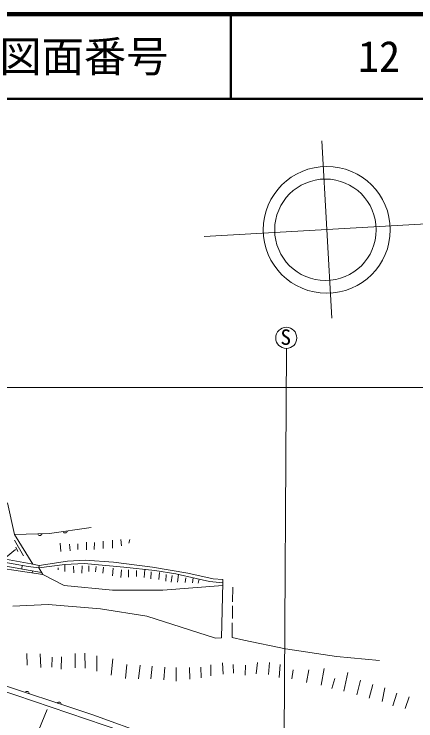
# Model space of a CAD drawing. Units: millimetres, scale not verified. Extents: x 40000 to 680000, y 20000 to 380000.
# Drawn here: x 518376 to 565854, y 296453 to 380000 of the extents above; entities that cross this region are included whole.
import ezdxf
from ezdxf.enums import TextEntityAlignment as Align

# ---------------------------------------------------------------- set-up
doc = ezdxf.new("R2010")
doc.units = ezdxf.units.MM
doc.header["$LTSCALE"] = 1000
for name, color, linetype, lineweight in [('M-BGD', 7, 'Continuous', 13), ('M-STR-HTXT', 7, 'Continuous', 13), ('M-STR-STRC', 7, 'Continuous', 13), ('M-TTL', 2, 'Continuous', 140), ('M-TTL-LINE', 7, 'Continuous', 50)]:
    doc.layers.add(name, color=color, linetype=linetype, lineweight=lineweight)
doc.layers.add('M-TTL-TXT', color=7, linetype='Continuous')
doc.styles.add('ＭＳ ゴシック', font='')
doc.styles.get('ＭＳ ゴシック').set_extended_font_data('MS Gothic')

msp = doc.modelspace()

# ---------------------------------------------------------------- linework, layer by layer
at = {"layer": 'M-BGD'}
for p, q in [((550565, 340477), (550150, 269426)), ((518419, 318466), (517603, 322245)), ((518419, 318466), (520577, 314972)), ((518422, 317813), (519495, 315952)), ((526913, 317578), (526913, 316661)), ((527890, 317558), (527850, 316720)), ((528907, 317697), (528907, 316820)), ((529983, 317817), (529983, 316860)), ((531000, 317877), (531060, 317159)), ((532037, 317877), (531937, 317458)), ((518529, 316714), (517421, 315819)), ((518573, 316998), (518795, 316493)), ((523822, 317458), (523882, 316481)), ((524919, 317358), (524979, 316561)), ((525896, 317398), (525916, 316720)), ((520037, 314690), (513387, 315868)), ((514065, 316187), (520370, 315009)), ((513253, 315013), (521777, 313743)), ((513386, 315436), (521623, 314006)), ((520370, 315009), (521340, 314836)), ((521340, 314836), (524676, 315328)), ((526657, 315062), (524357, 314956)), ((524676, 315328), (526777, 315461)), ((531336, 314624), (526657, 315062)), ((526777, 315461), (530126, 315222)), ((530126, 315222), (534712, 314610)), ((519268, 314415), (519337, 314814)), ((521313, 314530), (520037, 314690)), ((520537, 314194), (520492, 313934)), ((524357, 314956), (521313, 314530)), ((521313, 314530), (521340, 314836)), ((521777, 313743), (521313, 314530)), ((523573, 314557), (523573, 314318)), ((524357, 314956), (524384, 314105)), ((525421, 313959), (525407, 314743)), ((526418, 314770), (526365, 313932)), ((527202, 314770), (527202, 314092)), ((528053, 314717), (527986, 314052)), ((528943, 314637), (528877, 313932)), ((530073, 314517), (530007, 313600)), ((531057, 314304), (530977, 313401)), ((534991, 314225), (531336, 314624)), ((531881, 314291), (531894, 313454)), ((532835, 314241), (532841, 313503)), ((533727, 313414), (533833, 314351)), ((534712, 314610), (538886, 313919)), ((537477, 313826), (534991, 314225)), ((521777, 313743), (524276, 312467)), ((534578, 314081), (534525, 313225)), ((535553, 314005), (535470, 313172)), ((536344, 313762), (536291, 312983)), ((537035, 313632), (536947, 312864)), ((539896, 313268), (537477, 313826)), ((537816, 313748), (537685, 312853)), ((538595, 312823), (538660, 313367)), ((538886, 313919), (541917, 313228)), ((539446, 312764), (539541, 313350)), ((524276, 312467), (529982, 311915)), ((535934, 311885), (543039, 312473)), ((541465, 312909), (539896, 313268)), ((540143, 312717), (540232, 313191)), ((543047, 312776), (541465, 312909)), ((541917, 313228), (543060, 313161)), ((543047, 312776), (542887, 306259)), ((543060, 313161), (543047, 312776)), ((529982, 311915), (535934, 311885)), ((544221, 312262), (544195, 310536)), ((522405, 310192), (518218, 310013)), ((528566, 309684), (522405, 310192)), ((544187, 310036), (544165, 308536)), ((534054, 308812), (528566, 309684)), ((542169, 306239), (534054, 308812)), ((544157, 308036), (544131, 306310)), ((542887, 306259), (542169, 306239)), ((544131, 306310), (545537, 305981)), ((545537, 305981), (550442, 304965)), ((550442, 304965), (556483, 304067)), ((519893, 304398), (519920, 303029)), ((521448, 304385), (521528, 302777)), ((525599, 304416), (525579, 302721)), ((526716, 304475), (526756, 302681)), ((528151, 304156), (528151, 302322)), ((522871, 303986), (522844, 302817)), ((523987, 304040), (523947, 302551)), ((530026, 303778), (529846, 301844)), ((543006, 303319), (543085, 301983)), ((547131, 303337), (546980, 302008)), ((548575, 303346), (548433, 301928)), ((556483, 304067), (561568, 303589)), ((531680, 303100), (531521, 301465)), ((533256, 303040), (533076, 301405)), ((534671, 302920), (534532, 301425)), ((536167, 302801), (536087, 301285)), ((537542, 302781), (537522, 301146)), ((539098, 302781), (539137, 301365)), ((540453, 302801), (540473, 301544)), ((541630, 303080), (541630, 301764)), ((544262, 303100), (544282, 302103)), ((545737, 303020), (545677, 301864)), ((549816, 303133), (549718, 301582)), ((551358, 302499), (551198, 301423)), ((553205, 302499), (552939, 300997)), ((555000, 302632), (554681, 300692)), ((557831, 302167), (557353, 299947)), ((556263, 301463), (555930, 300279)), ((559293, 301250), (558894, 299522)), ((534010, 294272), (515026, 300681)), ((560782, 300745), (560330, 299136)), ((562178, 300359), (561859, 298751)), ((563613, 299721), (563121, 298246)), ((565049, 299309), (564584, 297913)), ((520714, 294017), (522263, 297786))]:
    msp.add_line(p, q, dxfattribs=at)
for points in [[(518419, 318466), (522574, 318602), (527479, 319306)], [(539690, 288452), (538998, 290985), (536785, 293557), (534413, 294713), (527693, 297166), (515292, 301253)]]:
    msp.add_lwpolyline(points, dxfattribs=at)
msp.add_circle((550536, 341726), 1250, dxfattribs=at)
for centre, start, end in [((521415, 318620), 194.55411, 349.19334), ((524390, 318919), 200.85396, 355.49319), ((519898, 299676), 354.44056, 149.0798), ((523697, 298424), 354.44056, 149.0798)]:
    msp.add_arc(centre, 256, start, end, dxfattribs=at)
at = {"layer": 'M-STR-HTXT'}
msp.add_line((366567, 335878), (568579, 335878), dxfattribs=at)
at = {"layer": 'M-STR-STRC'}
for p, q in [((554735, 365027), (555915, 344061)), ((540848, 353729), (573825, 355586))]:
    msp.add_line(p, q, dxfattribs=at)
for centre, radius in [((555327, 354502), 7500), ((555169, 354502), 6000)]:
    msp.add_circle(centre, radius, dxfattribs=at)
at = {"layer": 'M-TTL'}
msp.add_line((680000, 380000), (40000, 380000), dxfattribs=at)
at = {"layer": 'M-TTL-LINE'}
for p, q in [((543997, 380000), (543997, 370000)), ((40000, 370000), (680000, 370000))]:
    msp.add_line(p, q, dxfattribs=at)

# ---------------------------------------------------------------- texts
at = {"layer": 'M-BGD', "style": 'ＭＳ ゴシック'}
msp.add_text('S', height=1833, dxfattribs=at).set_placement((549857, 340353), align=Align.BOTTOM_LEFT)
at = {"layer": 'M-TTL-TXT', "style": 'ＭＳ ゴシック'}
for s, p in [('図面番号', (526622, 375000)), ('12', (561497, 375000))]:
    msp.add_text(s, height=3666, dxfattribs=at).set_placement(p, align=Align.MIDDLE_CENTER)

doc.saveas('drawing.dxf')
